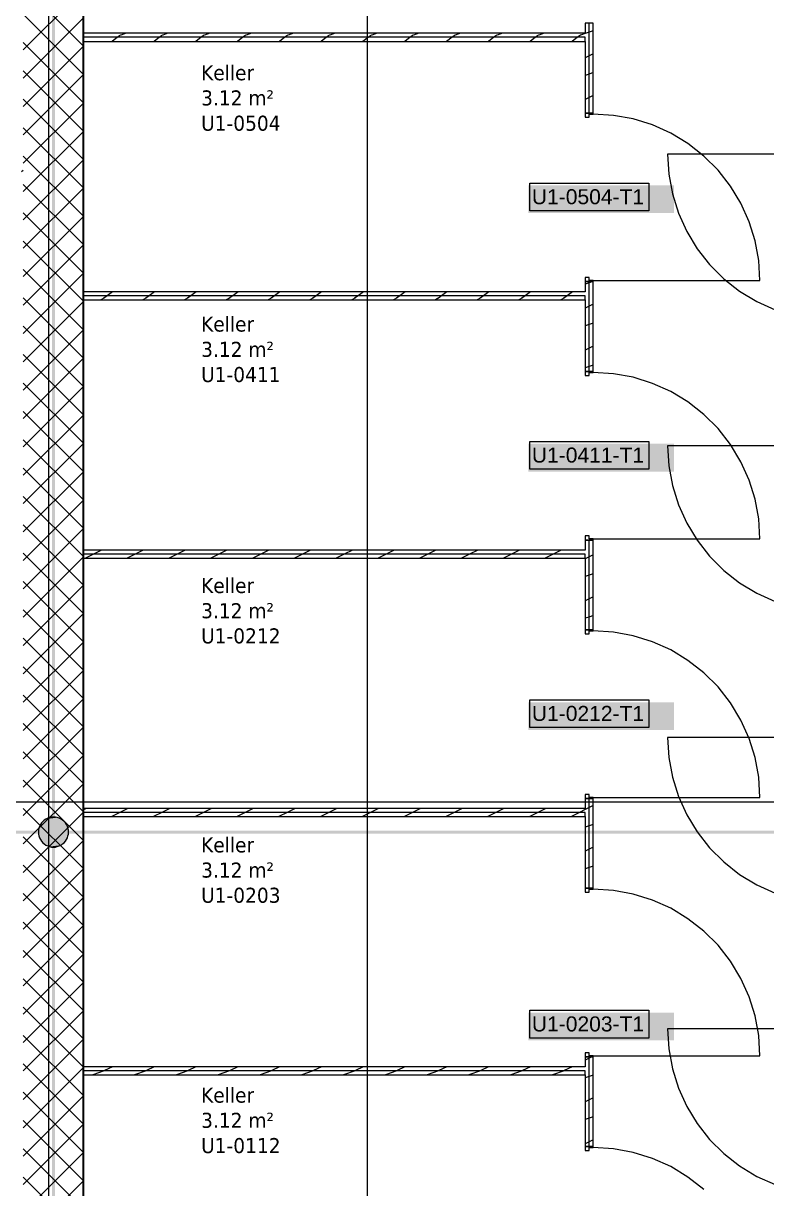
# Model space of a CAD drawing. Extents: x -1132 to 613, y -233 to 616.
# Drawn here: x -355.3 to -281.2, y 318.5 to 434.7 of the extents above; entities that cross this region are included whole.
import ezdxf
from ezdxf.lldxf.tags import DXFTag

# ---------------------------------------------------------------- set-up
doc = ezdxf.new("R2010")
doc.units = 0
doc.layers.get('0').update_dxf_attribs({"lineweight": 13})
for name, color, linetype, lineweight in [('A-AREA-____-IDEN', 7, 'Continuous', 5), ('A-DOOR-____-IDEN', 7, 'Continuous', 5), ('A-DOOR-FRAM-MCUT', 7, 'Continuous', 9), ('A-DOOR-OPNG-OTLN', 7, 'Continuous', 9), ('A-WALL-____-MCUT', 7, 'Continuous', 35), ('A-WALL-____-PATT', 7, 'Continuous', 35), ('A-WALL-FNSH-MCUT', 7, 'Continuous', 35), ('S-GRID-____-OTLN', 7, 'Continuous', 5)]:
    doc.layers.add(name, color=color, linetype=linetype, lineweight=lineweight)
doc.layers.add('EL01_WAN_Leitung_Potentialausgleich', color=1, linetype='fein_strichliert', lineweight=13, true_color=0xff0000)
doc.styles.get("Standard").update_dxf_attribs({"font": 'arial.ttf'})
tags = doc.linetypes.add('_Rasterlinie_', pattern=[0.375, 0.2, -0.05, 0.075, -0.05]).pattern_tags.tags
tags[10:11] = [DXFTag(74, 4), DXFTag(75, 0), DXFTag(340, '0'), DXFTag(46, 1.0), DXFTag(50, 0.0), DXFTag(44, 0.0), DXFTag(45, 0.0)]
tags[8:9] = [DXFTag(74, 4), DXFTag(75, 0), DXFTag(340, '0'), DXFTag(46, 1.0), DXFTag(50, 0.0), DXFTag(44, 0.0), DXFTag(45, 0.0)]
tags[6:7] = [DXFTag(74, 4), DXFTag(75, 0), DXFTag(340, '0'), DXFTag(46, 1.0), DXFTag(50, 0.0), DXFTag(44, 0.0), DXFTag(45, 0.0)]
tags[4:5] = [DXFTag(74, 4), DXFTag(75, 0), DXFTag(340, '0'), DXFTag(46, 1.0), DXFTag(50, 0.0), DXFTag(44, 0.0), DXFTag(45, 0.0)]
tags = doc.linetypes.add('fein_strichliert', pattern=[4, 1, -2, 1]).pattern_tags.tags
tags[8:9] = [DXFTag(74, 4), DXFTag(75, 0), DXFTag(340, '0'), DXFTag(46, 0.0), DXFTag(50, 0.0), DXFTag(44, 0.0), DXFTag(45, 0.0)]
tags[6:7] = [DXFTag(74, 4), DXFTag(75, 0), DXFTag(340, '0'), DXFTag(46, 0.0), DXFTag(50, 0.0), DXFTag(44, 0.0), DXFTag(45, 0.0)]
tags[4:5] = [DXFTag(74, 4), DXFTag(75, 0), DXFTag(340, '0'), DXFTag(46, 0.0), DXFTag(50, 0.0), DXFTag(44, 0.0), DXFTag(45, 0.0)]

# ---------------------------------------------------------------- blocks, each defined once
blk = doc.blocks.new('Referenz-A0UJ2EK7XE', base_point=(-1124.08, -162.87))
at = {"layer": 'A-DOOR-____-IDEN', "color": 0, "linetype": 'Continuous', "ltscale": 0.13}
for p, q in [((-304.83, 418.77), (-292.99, 418.77)), ((-304.83, 415.99), (-304.83, 418.77)), ((-292.99, 418.77), (-292.99, 415.99)), ((-292.99, 415.99), (-304.83, 415.99)), ((-304.83, 393.01), (-292.99, 393.01)), ((-304.83, 390.23), (-304.83, 393.01)), ((-292.99, 393.01), (-292.99, 390.23)), ((-292.99, 390.23), (-304.83, 390.23)), ((-304.83, 367.25), (-292.99, 367.25)), ((-304.83, 364.47), (-304.83, 367.25)), ((-292.99, 367.25), (-292.99, 364.47)), ((-292.99, 364.47), (-304.83, 364.47)), ((-304.83, 336.29), (-292.99, 336.29)), ((-304.83, 333.51), (-304.83, 336.29)), ((-292.99, 336.29), (-292.99, 333.51)), ((-292.99, 333.51), (-304.83, 333.51))]:
    blk.add_line(p, q, dxfattribs=at)
at = {"layer": 'A-DOOR-____-IDEN', "color": 7, "linetype": 'Continuous', "ltscale": 0.13, "true_color": 0xffffff}
for points in [[(-305, 415.77), (-290.46, 415.77), (-305, 418.53)], [(-290.46, 415.77), (-305, 418.53), (-290.46, 418.53)], [(-305, 390.01), (-290.46, 390.01), (-305, 392.77)], [(-290.46, 390.01), (-305, 392.77), (-290.46, 392.77)], [(-305, 364.25), (-290.46, 364.25), (-305, 367.01)], [(-290.46, 364.25), (-305, 367.01), (-290.46, 367.01)], [(-305, 333.29), (-290.46, 333.29), (-305, 336.05)], [(-290.46, 333.29), (-305, 336.05), (-290.46, 336.05)]]:
    blk.add_solid(points, dxfattribs=at)
at = {"layer": 'A-DOOR-FRAM-MCUT', "color": 0, "linetype": 'Continuous', "ltscale": 0.13}
for p, q in [((-298.51, 425.74), (-299.31, 425.74)), ((-299.31, 425.74), (-299.31, 425.34)), ((-299.31, 425.34), (-298.91, 425.34)), ((-298.91, 425.34), (-298.91, 425.64)), ((-298.91, 425.64), (-298.51, 425.64)), ((-298.51, 425.64), (-298.51, 425.74)), ((-298.91, 409.34), (-299.31, 409.34)), ((-299.31, 409.34), (-299.31, 408.94)), ((-298.91, 409.04), (-298.91, 409.34)), ((-298.51, 409.04), (-298.91, 409.04)), ((-298.51, 408.94), (-298.51, 409.04)), ((-299.31, 408.94), (-298.51, 408.94)), ((-298.51, 399.98), (-299.31, 399.98)), ((-299.31, 399.98), (-299.31, 399.58)), ((-298.91, 399.58), (-298.91, 399.88)), ((-298.91, 399.88), (-298.51, 399.88)), ((-298.51, 399.88), (-298.51, 399.98)), ((-299.31, 399.58), (-298.91, 399.58)), ((-298.91, 383.58), (-299.31, 383.58)), ((-299.31, 383.58), (-299.31, 383.18)), ((-298.91, 383.28), (-298.91, 383.58)), ((-299.31, 383.18), (-298.51, 383.18)), ((-298.51, 383.28), (-298.91, 383.28)), ((-298.51, 383.18), (-298.51, 383.28)), ((-298.51, 374.22), (-299.31, 374.22)), ((-299.31, 374.22), (-299.31, 373.82)), ((-298.51, 374.12), (-298.51, 374.22)), ((-299.31, 373.82), (-298.91, 373.82)), ((-298.91, 373.82), (-298.91, 374.12)), ((-298.91, 374.12), (-298.51, 374.12)), ((-298.91, 357.82), (-299.31, 357.82)), ((-299.31, 357.82), (-299.31, 357.42)), ((-299.31, 357.42), (-298.51, 357.42)), ((-298.91, 357.52), (-298.91, 357.82)), ((-298.51, 357.52), (-298.91, 357.52)), ((-298.51, 357.42), (-298.51, 357.52)), ((-298.51, 348.46), (-299.31, 348.46)), ((-299.31, 348.46), (-299.31, 348.06)), ((-299.31, 348.06), (-298.91, 348.06)), ((-298.91, 348.06), (-298.91, 348.36)), ((-298.91, 348.36), (-298.51, 348.36)), ((-298.51, 348.36), (-298.51, 348.46)), ((-298.91, 332.06), (-299.31, 332.06)), ((-299.31, 332.06), (-299.31, 331.66)), ((-299.31, 331.66), (-298.51, 331.66)), ((-298.91, 331.76), (-298.91, 332.06)), ((-298.51, 331.76), (-298.91, 331.76)), ((-298.51, 331.66), (-298.51, 331.76)), ((-298.51, 322.7), (-299.31, 322.7)), ((-299.31, 322.7), (-299.31, 322.3)), ((-299.31, 322.3), (-298.91, 322.3)), ((-298.91, 322.3), (-298.91, 322.6)), ((-298.91, 322.6), (-298.51, 322.6)), ((-298.51, 322.6), (-298.51, 322.7))]:
    blk.add_line(p, q, dxfattribs=at)
at = {"layer": 'A-DOOR-OPNG-OTLN', "color": 0, "linetype": 'Continuous', "ltscale": 0.13}
for p, q in [((-296.51, 425.52), (-298.51, 425.64)), ((-294.53, 425.16), (-296.51, 425.52)), ((-292.62, 424.56), (-294.53, 425.16)), ((-290.79, 423.74), (-292.62, 424.56)), ((-289.08, 422.7), (-290.79, 423.74)), ((-287.5, 421.46), (-289.08, 422.7)), ((-274.51, 421.65), (-291.11, 421.65)), ((-291.11, 421.65), (-290.99, 419.65)), ((-286.08, 420.05), (-287.5, 421.46)), ((-290.99, 419.65), (-290.62, 417.68)), ((-284.84, 418.47), (-286.08, 420.05)), ((-283.81, 416.75), (-284.84, 418.47)), ((-290.62, 417.68), (-290.03, 415.77)), ((-282.98, 414.92), (-283.81, 416.75)), ((-290.03, 415.77), (-289.2, 413.94)), ((-282.39, 413.01), (-282.98, 414.92)), ((-289.2, 413.94), (-288.17, 412.22)), ((-282.03, 411.04), (-282.39, 413.01)), ((-288.17, 412.22), (-286.93, 410.65)), ((-286.93, 410.65), (-285.51, 409.23)), ((-281.91, 409.04), (-282.03, 411.04)), ((-298.51, 409.04), (-281.91, 409.04)), ((-285.51, 409.23), (-283.94, 407.99)), ((-283.94, 407.99), (-282.22, 406.95)), ((-282.22, 406.95), (-280.39, 406.13)), ((-296.51, 399.76), (-298.51, 399.88)), ((-294.53, 399.4), (-296.51, 399.76)), ((-292.62, 398.8), (-294.53, 399.4)), ((-290.79, 397.98), (-292.62, 398.8)), ((-289.08, 396.94), (-290.79, 397.98)), ((-287.5, 395.7), (-289.08, 396.94)), ((-286.08, 394.29), (-287.5, 395.7)), ((-284.84, 392.71), (-286.08, 394.29)), ((-274.51, 392.58), (-291.11, 392.58)), ((-291.11, 392.58), (-290.99, 390.58)), ((-283.81, 390.99), (-284.84, 392.71)), ((-290.99, 390.58), (-290.62, 388.61)), ((-282.98, 389.16), (-283.81, 390.99)), ((-290.62, 388.61), (-290.03, 386.69)), ((-282.39, 387.25), (-282.98, 389.16)), ((-282.03, 385.28), (-282.39, 387.25)), ((-290.03, 386.69), (-289.2, 384.86)), ((-289.2, 384.86), (-288.17, 383.15)), ((-281.91, 383.28), (-282.03, 385.28)), ((-298.51, 383.28), (-281.91, 383.28)), ((-288.17, 383.15), (-286.93, 381.57)), ((-286.93, 381.57), (-285.51, 380.15)), ((-285.51, 380.15), (-283.94, 378.92)), ((-283.94, 378.92), (-282.22, 377.88)), ((-282.22, 377.88), (-280.39, 377.06)), ((-296.51, 374), (-298.51, 374.12)), ((-294.53, 373.64), (-296.51, 374)), ((-292.62, 373.04), (-294.53, 373.64)), ((-290.79, 372.22), (-292.62, 373.04)), ((-289.08, 371.18), (-290.79, 372.22)), ((-287.5, 369.94), (-289.08, 371.18)), ((-286.08, 368.53), (-287.5, 369.94)), ((-284.84, 366.95), (-286.08, 368.53)), ((-283.81, 365.23), (-284.84, 366.95)), ((-282.98, 363.4), (-283.81, 365.23)), ((-274.51, 363.5), (-291.11, 363.5)), ((-291.11, 363.5), (-290.99, 361.5)), ((-282.39, 361.49), (-282.98, 363.4)), ((-290.99, 361.5), (-290.62, 359.53)), ((-282.03, 359.52), (-282.39, 361.49)), ((-290.62, 359.53), (-290.03, 357.62)), ((-281.91, 357.52), (-282.03, 359.52)), ((-298.51, 357.52), (-281.91, 357.52)), ((-290.03, 357.62), (-289.2, 355.79)), ((-289.2, 355.79), (-288.17, 354.07)), ((-288.17, 354.07), (-286.93, 352.5)), ((-286.93, 352.5), (-285.51, 351.08)), ((-285.51, 351.08), (-283.94, 349.84)), ((-283.94, 349.84), (-282.22, 348.8)), ((-282.22, 348.8), (-280.39, 347.98)), ((-296.51, 348.24), (-298.51, 348.36)), ((-294.53, 347.88), (-296.51, 348.24)), ((-292.62, 347.28), (-294.53, 347.88)), ((-290.79, 346.46), (-292.62, 347.28)), ((-289.08, 345.42), (-290.79, 346.46)), ((-287.5, 344.18), (-289.08, 345.42)), ((-286.08, 342.77), (-287.5, 344.18)), ((-284.84, 341.19), (-286.08, 342.77)), ((-283.81, 339.47), (-284.84, 341.19)), ((-282.98, 337.64), (-283.81, 339.47)), ((-282.39, 335.73), (-282.98, 337.64)), ((-282.03, 333.76), (-282.39, 335.73)), ((-274.51, 334.43), (-291.11, 334.43)), ((-291.11, 334.43), (-290.99, 332.43)), ((-281.91, 331.76), (-282.03, 333.76)), ((-290.99, 332.43), (-290.62, 330.46)), ((-298.51, 331.76), (-281.91, 331.76)), ((-290.62, 330.46), (-290.03, 328.54)), ((-290.03, 328.54), (-289.2, 326.71)), ((-289.2, 326.71), (-288.17, 325)), ((-288.17, 325), (-286.93, 323.42)), ((-286.93, 323.42), (-285.51, 322)), ((-296.51, 322.48), (-298.51, 322.6)), ((-294.53, 322.12), (-296.51, 322.48)), ((-292.62, 321.52), (-294.53, 322.12)), ((-285.51, 322), (-283.94, 320.77)), ((-290.79, 320.7), (-292.62, 321.52)), ((-283.94, 320.77), (-282.22, 319.73)), ((-289.08, 319.66), (-290.79, 320.7)), ((-287.5, 318.42), (-289.08, 319.66)), ((-282.22, 319.73), (-280.39, 318.91))]:
    blk.add_line(p, q, dxfattribs=at)
at = {"layer": 'A-WALL-____-MCUT', "color": 0, "linetype": 'Continuous', "ltscale": 0.35}
for p, q in [((-349.31, 407.14), (-349.31, 509.98)), ((-349.31, 253.38), (-349.31, 407.14))]:
    blk.add_line(p, q, dxfattribs=at)
at = {"layer": 'A-WALL-____-MCUT', "color": 0, "linetype": 'Continuous', "lineweight": 9, "ltscale": 0.13}
for p, q in [((-298.91, 425.74), (-298.91, 434.7)), ((-299.31, 433.3), (-349.31, 433.3)), ((-299.31, 432.9), (-299.31, 433.3)), ((-298.91, 399.98), (-298.91, 408.94)), ((-299.31, 407.54), (-349.31, 407.54)), ((-299.31, 407.14), (-299.31, 407.54)), ((-298.91, 374.22), (-298.91, 383.18)), ((-299.31, 381.78), (-349.31, 381.78)), ((-299.31, 381.38), (-299.31, 381.78)), ((-298.91, 348.46), (-298.91, 357.42)), ((-299.31, 356.02), (-349.31, 356.02)), ((-299.31, 355.62), (-299.31, 356.02)), ((-298.91, 322.7), (-298.91, 331.66)), ((-299.31, 330.26), (-349.31, 330.26)), ((-299.31, 329.86), (-299.31, 330.26))]:
    blk.add_line(p, q, dxfattribs=at)
at = {"layer": 'A-WALL-____-PATT', "color": 0, "linetype": 'Continuous', "lineweight": 9, "ltscale": 0.13}
for p, q in [((-349.31, 432.43), (-355.31, 438.43)), ((-355.31, 432.06), (-349.31, 438.06)), ((-349.31, 429.6), (-355.31, 435.6)), ((-355.31, 429.24), (-349.31, 435.24)), ((-349.21, 433.7), (-349.31, 433.67)), ((-345.61, 433.52), (-345.91, 433.3)), ((-345.05, 433.7), (-345.58, 433.52)), ((-341.45, 433.52), (-341.75, 433.3)), ((-340.89, 433.7), (-341.42, 433.52)), ((-337.28, 433.52), (-337.58, 433.3)), ((-336.72, 433.7), (-337.25, 433.52)), ((-333.12, 433.52), (-333.42, 433.3)), ((-332.56, 433.7), (-333.09, 433.52)), ((-328.95, 433.52), (-329.25, 433.3)), ((-328.39, 433.7), (-328.92, 433.52)), ((-324.79, 433.52), (-325.09, 433.3)), ((-324.23, 433.7), (-324.76, 433.52)), ((-320.62, 433.52), (-320.92, 433.3)), ((-320.06, 433.7), (-320.59, 433.52)), ((-316.46, 433.52), (-316.76, 433.3)), ((-315.9, 433.7), (-316.43, 433.52)), ((-312.29, 433.52), (-312.59, 433.3)), ((-311.73, 433.7), (-312.26, 433.52)), ((-308.13, 433.52), (-308.43, 433.3)), ((-307.57, 433.7), (-308.1, 433.52)), ((-303.96, 433.52), (-304.26, 433.3)), ((-303.4, 433.7), (-303.93, 433.52)), ((-299.8, 433.52), (-300.1, 433.3)), ((-299.31, 433.68), (-299.77, 433.52)), ((-298.91, 433.81), (-299.31, 433.68)), ((-298.51, 433.94), (-298.91, 433.81)), ((-349.31, 426.77), (-355.31, 432.77)), ((-355.31, 426.41), (-349.31, 432.41)), ((-345.91, 433.3), (-346.45, 432.9)), ((-341.75, 433.3), (-342.28, 432.9)), ((-337.58, 433.3), (-338.12, 432.9)), ((-333.42, 433.3), (-333.95, 432.9)), ((-329.25, 433.3), (-329.79, 432.9)), ((-325.09, 433.3), (-325.62, 432.9)), ((-320.92, 433.3), (-321.46, 432.9)), ((-316.76, 433.3), (-317.29, 432.9)), ((-312.59, 433.3), (-313.13, 432.9)), ((-308.43, 433.3), (-308.96, 432.9)), ((-304.26, 433.3), (-304.8, 432.9)), ((-300.1, 433.3), (-300.63, 432.9)), ((-298.91, 431.47), (-299.31, 431.27)), ((-298.51, 431.67), (-298.91, 431.47)), ((-349.31, 423.95), (-355.31, 429.95)), ((-355.31, 423.58), (-349.31, 429.58)), ((-298.91, 429.64), (-299.31, 429.51)), ((-298.51, 429.78), (-298.91, 429.64)), ((-349.31, 421.12), (-355.31, 427.12)), ((-355.31, 420.75), (-349.31, 426.75)), ((-298.91, 427.31), (-299.31, 427.11)), ((-298.51, 427.51), (-298.91, 427.31)), ((-349.31, 418.29), (-355.31, 424.29)), ((-355.31, 417.92), (-349.31, 423.92)), ((-349.31, 415.46), (-355.31, 421.46)), ((-355.31, 415.09), (-349.31, 421.09)), ((-355.31, 420.01), (-355.48, 419.88)), ((-349.31, 412.63), (-355.31, 418.63)), ((-355.31, 412.27), (-349.31, 418.27)), ((-349.31, 409.8), (-355.31, 415.8)), ((-355.31, 409.44), (-349.31, 415.44)), ((-349.31, 406.98), (-355.31, 412.98)), ((-355.31, 406.61), (-349.31, 412.61)), ((-349.31, 404.15), (-355.31, 410.15)), ((-355.31, 403.78), (-349.31, 409.78)), ((-346.41, 407.94), (-346.94, 407.54)), ((-342.24, 407.94), (-342.77, 407.54)), ((-338.08, 407.94), (-338.61, 407.54)), ((-333.91, 407.94), (-334.44, 407.54)), ((-329.75, 407.94), (-330.28, 407.54)), ((-325.58, 407.94), (-326.11, 407.54)), ((-321.42, 407.94), (-321.95, 407.54)), ((-317.25, 407.94), (-317.78, 407.54)), ((-313.09, 407.94), (-313.62, 407.54)), ((-308.92, 407.94), (-309.45, 407.54)), ((-304.76, 407.94), (-305.29, 407.54)), ((-300.59, 407.94), (-301.12, 407.54)), ((-298.91, 408.82), (-299.31, 408.69)), ((-298.55, 408.94), (-298.91, 408.82)), ((-349.31, 401.32), (-355.31, 407.32)), ((-355.31, 400.95), (-349.31, 406.95)), ((-347.21, 407.32), (-347.57, 407.14)), ((-346.94, 407.54), (-347.28, 407.28)), ((-343.04, 407.32), (-343.41, 407.14)), ((-342.77, 407.54), (-343.11, 407.29)), ((-338.88, 407.32), (-339.24, 407.14)), ((-338.61, 407.54), (-338.95, 407.29)), ((-334.71, 407.32), (-335.08, 407.14)), ((-334.44, 407.54), (-334.78, 407.29)), ((-330.55, 407.32), (-330.91, 407.14)), ((-330.28, 407.54), (-330.62, 407.29)), ((-326.38, 407.32), (-326.75, 407.14)), ((-326.11, 407.54), (-326.45, 407.29)), ((-322.22, 407.32), (-322.58, 407.14)), ((-321.95, 407.54), (-322.29, 407.29)), ((-318.05, 407.32), (-318.42, 407.14)), ((-317.78, 407.54), (-318.12, 407.29)), ((-313.89, 407.32), (-314.25, 407.14)), ((-313.62, 407.54), (-313.95, 407.29)), ((-309.72, 407.32), (-310.09, 407.14)), ((-309.45, 407.54), (-309.79, 407.29)), ((-305.56, 407.32), (-305.92, 407.14)), ((-305.29, 407.54), (-305.62, 407.29)), ((-301.39, 407.32), (-301.76, 407.14)), ((-301.12, 407.54), (-301.46, 407.29)), ((-298.91, 406.48), (-299.31, 406.28)), ((-298.51, 406.68), (-298.91, 406.48)), ((-349.31, 398.49), (-355.31, 404.49)), ((-298.91, 404.66), (-299.31, 404.52)), ((-298.51, 404.79), (-298.91, 404.66)), ((-355.31, 398.12), (-349.31, 404.12)), ((-298.91, 402.32), (-299.31, 402.12)), ((-298.51, 402.52), (-298.91, 402.32)), ((-349.31, 395.66), (-355.31, 401.66)), ((-355.31, 395.3), (-349.31, 401.3)), ((-298.91, 400.49), (-299.31, 400.36)), ((-298.51, 400.62), (-298.91, 400.49)), ((-349.31, 392.83), (-355.31, 398.83)), ((-355.31, 392.47), (-349.31, 398.47)), ((-349.31, 390), (-355.31, 396)), ((-355.31, 389.64), (-349.31, 395.64)), ((-349.31, 387.18), (-355.31, 393.18)), ((-355.31, 386.81), (-349.31, 392.81)), ((-349.31, 384.35), (-355.31, 390.35)), ((-355.31, 383.98), (-349.31, 389.98)), ((-349.31, 381.52), (-355.31, 387.52)), ((-355.31, 381.15), (-349.31, 387.15)), ((-349.31, 378.69), (-355.31, 384.69)), ((-355.31, 378.32), (-349.31, 384.32)), ((-349.31, 375.86), (-355.31, 381.86)), ((-355.31, 375.5), (-349.31, 381.5)), ((-348.31, 381.78), (-349.11, 381.38)), ((-347.51, 382.18), (-348.31, 381.78)), ((-344.15, 381.78), (-344.95, 381.38)), ((-343.35, 382.18), (-344.15, 381.78)), ((-339.98, 381.78), (-340.78, 381.38)), ((-339.18, 382.18), (-339.98, 381.78)), ((-335.82, 381.78), (-336.62, 381.38)), ((-335.02, 382.18), (-335.82, 381.78)), ((-331.65, 381.78), (-332.45, 381.38)), ((-330.85, 382.18), (-331.65, 381.78)), ((-327.49, 381.78), (-328.29, 381.38)), ((-326.69, 382.18), (-327.49, 381.78)), ((-323.32, 381.78), (-324.12, 381.38)), ((-322.52, 382.18), (-323.32, 381.78)), ((-319.16, 381.78), (-319.96, 381.38)), ((-318.36, 382.18), (-319.16, 381.78)), ((-314.99, 381.78), (-315.79, 381.38)), ((-314.19, 382.18), (-314.99, 381.78)), ((-310.83, 381.78), (-311.63, 381.38)), ((-310.03, 382.18), (-310.83, 381.78)), ((-306.66, 381.78), (-307.46, 381.38)), ((-305.86, 382.18), (-306.66, 381.78)), ((-302.5, 381.78), (-303.3, 381.38)), ((-301.7, 382.18), (-302.5, 381.78)), ((-298.91, 381.49), (-299.31, 381.29)), ((-298.51, 381.69), (-298.91, 381.49)), ((-349.31, 373.03), (-355.31, 379.03)), ((-298.91, 379.67), (-299.31, 379.53)), ((-298.51, 379.8), (-298.91, 379.67)), ((-355.31, 372.67), (-349.31, 378.67)), ((-298.91, 377.33), (-299.31, 377.13)), ((-298.51, 377.53), (-298.91, 377.33)), ((-349.31, 370.21), (-355.31, 376.21)), ((-355.31, 369.84), (-349.31, 375.84)), ((-298.91, 375.5), (-299.31, 375.37)), ((-298.51, 375.64), (-298.91, 375.5)), ((-349.31, 367.38), (-355.31, 373.38)), ((-355.31, 367.01), (-349.31, 373.01)), ((-349.31, 364.55), (-355.31, 370.55)), ((-355.31, 364.18), (-349.31, 370.18)), ((-349.31, 361.72), (-355.31, 367.72)), ((-355.31, 361.35), (-349.31, 367.35)), ((-349.31, 358.89), (-355.31, 364.89)), ((-355.31, 358.53), (-349.31, 364.53)), ((-349.31, 356.06), (-355.31, 362.06)), ((-355.31, 355.7), (-349.31, 361.7)), ((-349.31, 353.23), (-355.31, 359.23)), ((-355.31, 352.87), (-349.31, 358.87)), ((-349.31, 350.41), (-355.31, 356.41)), ((-355.31, 350.04), (-349.31, 356.04)), ((-349.05, 356.42), (-349.31, 356.29)), ((-345.69, 356.02), (-346.49, 355.62)), ((-344.89, 356.42), (-345.69, 356.02)), ((-341.52, 356.02), (-342.32, 355.62)), ((-340.72, 356.42), (-341.52, 356.02)), ((-337.36, 356.02), (-338.16, 355.62)), ((-336.56, 356.42), (-337.36, 356.02)), ((-333.19, 356.02), (-333.99, 355.62)), ((-332.39, 356.42), (-333.19, 356.02)), ((-329.03, 356.02), (-329.83, 355.62)), ((-328.23, 356.42), (-329.03, 356.02)), ((-324.86, 356.02), (-325.66, 355.62)), ((-324.06, 356.42), (-324.86, 356.02)), ((-320.7, 356.02), (-321.5, 355.62)), ((-319.9, 356.42), (-320.7, 356.02)), ((-316.54, 356.02), (-317.34, 355.62)), ((-315.74, 356.42), (-316.54, 356.02)), ((-312.37, 356.02), (-313.17, 355.62)), ((-311.57, 356.42), (-312.37, 356.02)), ((-308.21, 356.02), (-309.01, 355.62)), ((-307.41, 356.42), (-308.21, 356.02)), ((-304.04, 356.02), (-304.84, 355.62)), ((-303.24, 356.42), (-304.04, 356.02)), ((-299.88, 356.02), (-300.68, 355.62)), ((-299.31, 356.3), (-299.88, 356.02)), ((-298.91, 356.5), (-299.31, 356.3)), ((-298.51, 356.7), (-298.91, 356.5)), ((-298.91, 354.68), (-299.31, 354.55)), ((-298.51, 354.81), (-298.91, 354.68)), ((-349.31, 347.58), (-355.31, 353.58)), ((-355.31, 347.21), (-349.31, 353.21)), ((-298.91, 352.34), (-299.31, 352.14)), ((-298.51, 352.54), (-298.91, 352.34)), ((-349.31, 344.75), (-355.31, 350.75)), ((-355.31, 344.38), (-349.31, 350.38)), ((-298.91, 350.51), (-299.31, 350.38)), ((-298.51, 350.65), (-298.91, 350.51)), ((-349.31, 341.92), (-355.31, 347.92)), ((-355.31, 341.55), (-349.31, 347.55)), ((-349.31, 339.09), (-355.31, 345.09)), ((-355.31, 338.73), (-349.31, 344.73)), ((-349.31, 336.26), (-355.31, 342.26)), ((-355.31, 335.9), (-349.31, 341.9)), ((-349.31, 333.44), (-355.31, 339.44)), ((-355.31, 333.07), (-349.31, 339.07)), ((-349.31, 330.61), (-355.31, 336.61)), ((-355.31, 330.24), (-349.31, 336.24)), ((-349.31, 327.78), (-355.31, 333.78)), ((-355.31, 327.41), (-349.31, 333.41)), ((-298.91, 331.51), (-299.31, 331.31)), ((-298.62, 331.66), (-298.91, 331.51)), ((-349.31, 324.95), (-355.31, 330.95)), ((-355.31, 324.58), (-349.31, 330.58)), ((-347.24, 330.24), (-348.38, 329.86)), ((-346.43, 330.66), (-347.21, 330.27)), ((-343.08, 330.24), (-344.22, 329.86)), ((-342.27, 330.66), (-343.04, 330.27)), ((-338.91, 330.24), (-340.05, 329.86)), ((-338.1, 330.66), (-338.88, 330.27)), ((-334.75, 330.24), (-335.89, 329.86)), ((-333.94, 330.66), (-334.71, 330.27)), ((-330.58, 330.24), (-331.72, 329.86)), ((-329.77, 330.66), (-330.55, 330.27)), ((-326.42, 330.24), (-327.56, 329.86)), ((-325.61, 330.66), (-326.38, 330.27)), ((-322.25, 330.24), (-323.39, 329.86)), ((-321.44, 330.66), (-322.22, 330.27)), ((-318.09, 330.24), (-319.23, 329.86)), ((-317.28, 330.66), (-318.05, 330.27)), ((-313.92, 330.24), (-315.06, 329.86)), ((-313.11, 330.66), (-313.89, 330.27)), ((-309.76, 330.24), (-310.9, 329.86)), ((-308.95, 330.66), (-309.73, 330.27)), ((-305.59, 330.24), (-306.73, 329.86)), ((-304.78, 330.66), (-305.56, 330.27)), ((-301.43, 330.24), (-302.57, 329.86)), ((-300.62, 330.66), (-301.4, 330.27)), ((-298.91, 329.69), (-299.31, 329.56)), ((-298.51, 329.82), (-298.91, 329.69)), ((-349.31, 322.12), (-355.31, 328.12)), ((-355.31, 321.76), (-349.31, 327.76)), ((-298.91, 327.35), (-299.31, 327.15)), ((-298.51, 327.55), (-298.91, 327.35)), ((-298.91, 325.53), (-299.31, 325.39)), ((-298.51, 325.66), (-298.91, 325.53)), ((-349.31, 319.29), (-355.31, 325.29)), ((-355.31, 318.93), (-349.31, 324.93)), ((-298.91, 323.18), (-299.31, 322.98)), ((-298.51, 323.38), (-298.91, 323.18)), ((-349.31, 316.47), (-355.31, 322.47)), ((-355.31, 316.1), (-349.31, 322.1)), ((-349.31, 313.64), (-355.31, 319.64)), ((-355.31, 313.27), (-349.31, 319.27))]:
    blk.add_line(p, q, dxfattribs=at)
at = {"layer": 'A-WALL-FNSH-MCUT', "color": 0, "linetype": 'Continuous', "lineweight": 9, "ltscale": 0.13}
for p, q in [((-299.31, 434.7), (-299.31, 433.7)), ((-298.51, 434.7), (-299.31, 434.7)), ((-298.51, 425.74), (-298.51, 434.7)), ((-299.31, 433.7), (-349.31, 433.7)), ((-349.31, 432.9), (-299.31, 432.9)), ((-299.31, 432.9), (-299.31, 425.74)), ((-299.31, 425.74), (-298.51, 425.74)), ((-299.31, 407.94), (-349.31, 407.94)), ((-299.31, 408.94), (-299.31, 407.94)), ((-298.51, 408.94), (-299.31, 408.94)), ((-298.51, 399.98), (-298.51, 408.94)), ((-349.31, 407.14), (-299.31, 407.14)), ((-299.31, 407.14), (-299.31, 399.98)), ((-299.31, 399.98), (-298.51, 399.98)), ((-299.31, 383.18), (-299.31, 382.18)), ((-298.51, 383.18), (-299.31, 383.18)), ((-298.51, 374.22), (-298.51, 383.18)), ((-299.31, 382.18), (-349.31, 382.18)), ((-349.31, 381.38), (-299.31, 381.38)), ((-299.31, 381.38), (-299.31, 374.22)), ((-299.31, 374.22), (-298.51, 374.22)), ((-299.31, 357.42), (-299.31, 356.42)), ((-298.51, 357.42), (-299.31, 357.42)), ((-298.51, 348.46), (-298.51, 357.42)), ((-299.31, 356.42), (-349.31, 356.42)), ((-349.31, 355.62), (-299.31, 355.62)), ((-299.31, 355.62), (-299.31, 348.46)), ((-299.31, 348.46), (-298.51, 348.46)), ((-299.31, 331.66), (-299.31, 330.66)), ((-298.51, 331.66), (-299.31, 331.66)), ((-298.51, 322.7), (-298.51, 331.66)), ((-299.31, 330.66), (-349.31, 330.66)), ((-349.31, 329.86), (-299.31, 329.86)), ((-299.31, 329.86), (-299.31, 322.7)), ((-299.31, 322.7), (-298.51, 322.7))]:
    blk.add_line(p, q, dxfattribs=at)
at = {"layer": 'S-GRID-____-OTLN', "color": 0, "linetype": '_Rasterlinie_', "ltscale": 0.13}
for p, q in [((-352.81, 600.16), (-352.81, 199.37)), ((-321.01, -159.1), (-321.01, 585.98)), ((-1115.8, 357.08), (111.18, 357.08))]:
    blk.add_line(p, q, dxfattribs=at)
at = {"layer": 'A-AREA-____-IDEN', "color": 0, "linetype": 'Continuous', "ltscale": 0.13, "char_height": 1.5, "attachment_point": 1}
for s, insert in [('{\\W0.9;\\fVerdana;Keller}', (-337.59, 430.52)), ('{\\W0.9;\\fVerdana;3.12 m²}', (-337.59, 428.01)), ('{\\W0.9;\\fVerdana;U1-0504}', (-337.59, 425.49)), ('{\\W0.9;\\fVerdana;Keller}', (-337.59, 405.46)), ('{\\W0.9;\\fVerdana;3.12 m²}', (-337.59, 402.94)), ('{\\W0.9;\\fVerdana;U1-0411}', (-337.59, 400.43)), ('{\\W0.9;\\fVerdana;Keller}', (-337.59, 379.39)), ('{\\W0.9;\\fVerdana;3.12 m²}', (-337.59, 376.88)), ('{\\W0.9;\\fVerdana;U1-0212}', (-337.59, 374.37)), ('{\\W0.9;\\fVerdana;Keller}', (-337.59, 353.53)), ('{\\W0.9;\\fVerdana;3.12 m²}', (-337.59, 351.02)), ('{\\W0.9;\\fVerdana;U1-0203}', (-337.59, 348.51)), ('{\\W0.9;\\fVerdana;Keller}', (-337.59, 328.58)), ('{\\W0.9;\\fVerdana;3.12 m²}', (-337.59, 326.07)), ('{\\W0.9;\\fVerdana;U1-0112}', (-337.59, 323.55))]:
    blk.add_mtext(s, dxfattribs=dict(at, insert=insert))
at = {"layer": 'A-DOOR-____-IDEN', "color": 0, "linetype": 'Continuous', "ltscale": 0.13, "char_height": 1.5, "attachment_point": 1}
for s, insert in [('{\\fArial;U1-0504-T1}', (-304.63, 418.16)), ('{\\fArial;U1-0411-T1}', (-304.63, 392.4)), ('{\\fArial;U1-0212-T1}', (-304.63, 366.64)), ('{\\fArial;U1-0203-T1}', (-304.63, 335.68))]:
    blk.add_mtext(s, dxfattribs=dict(at, insert=insert))
blk = doc.blocks.new('Anschlusspunkt-A0UJ2ENBXE', base_point=(-353.8, 352.56))
at = {"color": 0, "linetype": 'ByBlock', "lineweight": -2, "ltscale": 0.13}
for p, q in [((-353.75, 354.44), (-353.79, 354.25)), ((-353.69, 354.63), (-353.75, 354.44)), ((-353.6, 354.81), (-353.69, 354.63)), ((-353.49, 354.97), (-353.6, 354.81)), ((-353.36, 355.12), (-353.49, 354.97)), ((-353.22, 355.25), (-353.36, 355.12)), ((-353.05, 355.36), (-353.22, 355.25)), ((-352.88, 355.44), (-353.05, 355.36)), ((-352.69, 355.51), (-352.88, 355.44)), ((-352.5, 355.54), (-352.69, 355.51)), ((-352.3, 355.56), (-352.5, 355.54)), ((-352.11, 355.54), (-352.3, 355.56)), ((-351.92, 355.51), (-352.11, 355.54)), ((-351.73, 355.44), (-351.92, 355.51)), ((-351.55, 355.36), (-351.73, 355.44)), ((-351.39, 355.25), (-351.55, 355.36)), ((-351.24, 355.12), (-351.39, 355.25)), ((-351.11, 354.97), (-351.24, 355.12)), ((-351.01, 354.81), (-351.11, 354.97)), ((-350.92, 354.63), (-351.01, 354.81)), ((-350.86, 354.44), (-350.92, 354.63)), ((-350.82, 354.25), (-350.86, 354.44)), ((-353.79, 354.25), (-353.8, 354.06)), ((-353.8, 354.06), (-353.79, 353.86)), ((-353.79, 353.86), (-353.75, 353.67)), ((-353.75, 353.67), (-353.69, 353.48)), ((-353.69, 353.48), (-353.6, 353.31)), ((-353.6, 353.31), (-353.49, 353.14)), ((-351.11, 353.14), (-351.01, 353.31)), ((-351.01, 353.31), (-350.92, 353.48)), ((-350.92, 353.48), (-350.86, 353.67)), ((-350.86, 353.67), (-350.82, 353.86)), ((-350.8, 354.06), (-350.82, 354.25)), ((-350.82, 353.86), (-350.8, 354.06)), ((-353.49, 353.14), (-353.36, 353)), ((-353.36, 353), (-353.22, 352.87)), ((-353.22, 352.87), (-353.05, 352.76)), ((-353.05, 352.76), (-352.88, 352.67)), ((-352.88, 352.67), (-352.69, 352.61)), ((-352.69, 352.61), (-352.5, 352.57)), ((-352.5, 352.57), (-352.3, 352.56)), ((-352.3, 352.56), (-352.11, 352.57)), ((-352.11, 352.57), (-351.92, 352.61)), ((-351.92, 352.61), (-351.73, 352.67)), ((-351.73, 352.67), (-351.55, 352.76)), ((-351.55, 352.76), (-351.39, 352.87)), ((-351.39, 352.87), (-351.24, 353)), ((-351.24, 353), (-351.11, 353.14))]:
    blk.add_line(p, q, dxfattribs=at)
for points in [[(-350.8, 354.06), (-353.8, 354.06), (-350.86, 354.44)], [(-353.8, 354.06), (-350.86, 354.44), (-353.75, 354.44)], [(-350.86, 354.45), (-353.75, 354.45), (-351, 354.8)], [(-353.75, 354.45), (-351, 354.8), (-353.61, 354.8)], [(-350.86, 354.44), (-353.75, 354.44), (-350.86, 354.45)], [(-353.75, 354.44), (-350.86, 354.45), (-353.75, 354.45)], [(-351, 354.8), (-353.61, 354.8), (-351.01, 354.81)], [(-353.61, 354.8), (-351.01, 354.81), (-353.6, 354.81)], [(-351.01, 354.81), (-353.6, 354.81), (-351.24, 355.11)], [(-353.6, 354.81), (-351.24, 355.11), (-353.37, 355.11)], [(-351.24, 355.11), (-353.37, 355.11), (-351.25, 355.13)], [(-353.37, 355.11), (-351.25, 355.13), (-353.35, 355.13)], [(-351.25, 355.13), (-353.35, 355.13), (-351.55, 355.35)], [(-353.35, 355.13), (-351.55, 355.35), (-353.07, 355.35)], [(-351.55, 355.35), (-353.07, 355.35), (-351.57, 355.36)], [(-353.07, 355.35), (-351.57, 355.36), (-353.03, 355.36)], [(-351.57, 355.36), (-353.03, 355.36), (-351.91, 355.5)], [(-353.03, 355.36), (-351.91, 355.5), (-352.71, 355.5)], [(-351.91, 355.5), (-352.71, 355.5), (-351.94, 355.51)], [(-352.71, 355.5), (-351.94, 355.51), (-352.64, 355.51)], [(-351.94, 355.51), (-352.64, 355.51), (-352.33, 355.56)], [(-353.75, 353.67), (-350.8, 354.06), (-353.8, 354.06)], [(-350.86, 353.67), (-353.75, 353.67), (-350.8, 354.06)], [(-350.86, 353.66), (-353.75, 353.66), (-350.86, 353.67)], [(-353.75, 353.66), (-350.86, 353.67), (-353.75, 353.67)], [(-353.61, 353.31), (-350.86, 353.66), (-353.75, 353.66)], [(-351, 353.31), (-353.61, 353.31), (-350.86, 353.66)], [(-353.6, 353.3), (-351, 353.31), (-353.61, 353.31)], [(-351.01, 353.3), (-353.6, 353.3), (-351, 353.31)], [(-353.37, 353), (-351.01, 353.3), (-353.6, 353.3)], [(-351.24, 353), (-353.37, 353), (-351.01, 353.3)], [(-353.35, 352.99), (-351.24, 353), (-353.37, 353)], [(-351.25, 352.99), (-353.35, 352.99), (-351.24, 353)], [(-353.07, 352.77), (-351.25, 352.99), (-353.35, 352.99)], [(-351.55, 352.77), (-353.07, 352.77), (-351.25, 352.99)], [(-353.03, 352.75), (-351.55, 352.77), (-353.07, 352.77)], [(-351.57, 352.75), (-353.03, 352.75), (-351.55, 352.77)], [(-352.71, 352.61), (-351.57, 352.75), (-353.03, 352.75)], [(-351.91, 352.61), (-352.71, 352.61), (-351.57, 352.75)], [(-352.64, 352.6), (-351.91, 352.61), (-352.71, 352.61)], [(-351.94, 352.6), (-352.64, 352.6), (-351.91, 352.61)], [(-352.33, 352.56), (-351.94, 352.6), (-352.64, 352.6)]]:
    blk.add_solid(points, dxfattribs=at)
blk = doc.blocks.new('Polylinie-A0UJ2ENTXE', base_point=(-1721, 353.91))
at = {"color": 0, "linetype": 'ByBlock', "lineweight": -2, "ltscale": 0.13}
for points in [[(-1115.8, 353.91), (-134.75, 353.91), (-1115.8, 354.21)], [(-134.75, 353.91), (-1115.8, 354.21), (-135.05, 354.21)]]:
    blk.add_solid(points, dxfattribs=at)

msp = doc.modelspace()

# ---------------------------------------------------------------- linework, layer by layer
at = {"layer": 'EL01_WAN_Leitung_Potentialausgleich', "linetype": 'ByBlock', "ltscale": 0.13}
for points in [[(-352.45, -159.1), (-352.15, -159.1), (-352.45, 512.98)], [(-352.15, -159.1), (-352.45, 512.98), (-352.15, 512.98)]]:
    msp.add_solid(points, dxfattribs=at)

# ---------------------------------------------------------------- block references
at = {"color": 9, "lineweight": 25, "ltscale": 0.25, "true_color": 0xc0c0c0}
msp.add_blockref('Referenz-A0UJ2EK7XE', (-1124.08, -162.87), dxfattribs=at)
at = {"layer": 'EL01_WAN_Leitung_Potentialausgleich', "linetype": 'ByBlock', "ltscale": 0.13}
for name, p in [('Polylinie-A0UJ2ENTXE', (-1721, 353.91)), ('Anschlusspunkt-A0UJ2ENBXE', (-353.8, 352.56))]:
    msp.add_blockref(name, p, dxfattribs=at)

doc.saveas('drawing.dxf')
